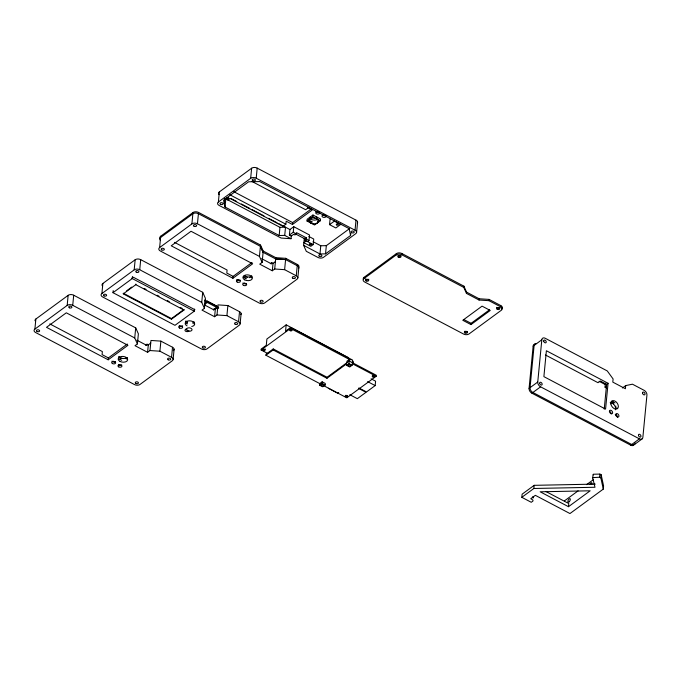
<?xml version="1.0" encoding="UTF-8"?>
<svg xmlns="http://www.w3.org/2000/svg" width="681" height="681" viewBox="0 0 681 681"><rect width="100%" height="100%" fill="white"/><g stroke="black" fill="none" stroke-linecap="round" stroke-linejoin="round"><path stroke-width="1.02" d="M34.893 329.11L35.863 319.023L68.143 295.341A3.907 2.366 5.5 0 1 73.701 295.231L135.698 327.867L138.379 333.835L137.409 343.922L135 345.684L147.59 352.315L149.999 350.545L159.907 351.209L171.552 357.338A3.907 2.366 5.5 0 1 172.284 360.76L140.005 384.442A3.907 2.366 5.5 0 1 134.455 384.552L35.633 332.532A3.907 2.366 5.5 0 1 34.893 329.11L67.172 305.428A3.907 2.366 5.5 0 1 72.731 305.318L134.727 337.955L137.409 343.922M67.172 305.428L68.143 295.341M72.731 305.318L73.701 295.231M101.903 293.537L102.874 283.449L135.153 259.767A3.907 2.366 5.5 0 1 140.712 259.657L202.708 292.294L205.39 298.261L204.419 308.34L202.01 310.11L214.592 316.733L217.001 314.971L226.909 315.626L238.554 321.764A3.907 2.366 5.5 0 1 239.295 325.186L207.015 348.868A3.907 2.366 5.5 0 1 201.457 348.978L102.635 296.959A3.907 2.366 5.5 0 1 101.903 293.537L134.183 269.855A3.907 2.366 5.5 0 1 139.733 269.744L201.738 302.381L204.419 308.34M194.46 309.097L194.255 311.191L174.983 325.331L112.986 292.694L113.191 290.6M108.194 359.798L127.943 345.31L66.304 312.809L46.504 327.331L108.194 359.798L108.373 357.908L127.304 344.024M123.278 293.869L123.346 293.239L171.493 318.58L184.023 309.395L183.964 310.025L171.433 319.21L123.278 293.869L135.808 284.675L135.868 284.045M120.214 359.534L120.384 357.763M112.986 292.694L132.259 278.563L132.463 276.46M134.183 269.855L135.153 259.767M126.887 359.398L127.058 357.636A4.767 2.886 5.5 0 1 118.886 356.486M139.733 269.744L140.712 259.657M134.727 337.955L135.698 327.867M150.714 343.105L148.305 344.875L147.045 344.211L146.926 345.471L136.855 340.168M147.59 352.315L148.305 344.875M263.189 251.042L275.779 257.673L285.705 258.32L297.359 264.458L296.269 275.796A3.907 2.366 5.5 0 1 297.01 279.227L264.73 302.9A3.907 2.366 5.5 0 1 259.172 303.011L160.35 251A3.907 2.366 5.5 0 1 159.618 247.578L160.707 236.23L192.987 212.549A3.907 2.366 5.5 0 1 198.546 212.438L260.534 245.066L263.189 251.042L263.07 252.31L275.66 258.933L285.594 259.589L297.239 265.718A3.907 2.366 5.5 0 1 298.687 268.34M149.999 350.545L150.969 340.457L160.878 341.121L172.523 347.25A3.907 2.366 5.5 0 1 173.255 350.672M159.907 351.209L160.878 341.121M171.433 319.21L171.493 318.58M171.552 357.338L172.523 347.25M173.127 359.347L174.098 349.259M159.618 247.578L191.897 223.896L192.987 212.549M185.896 320.913A4.767 2.886 5.5 0 0 187.394 322.19L187.224 323.952L185.717 323.16M296.269 275.796L284.624 269.667L274.715 269.004L272.306 270.774L259.725 264.151L262.134 262.381L259.452 256.414L197.447 223.785L198.546 212.438M193.889 323.824L194.059 322.053A4.767 2.886 5.5 0 1 193.183 322.539M201.738 302.381L202.708 292.294M204.777 304.322L207.305 302.466L207.424 301.206L216.873 306.169L216.745 307.429L213.374 309.906M308.876 236.469L313.737 239.031L313.2 244.573L305.02 240.265L306.467 239.21L306.586 237.95L296.516 232.647L296.388 233.906L294.95 234.971L293.69 234.307L291.281 236.069L291.025 238.716L281.117 238.052L219.12 205.424A3.907 2.366 5.5 0 1 218.38 202.002L219.35 191.914L251.63 168.233A3.907 2.366 5.5 0 1 257.188 168.122L356.01 220.142A3.907 2.366 5.5 0 1 357.278 223.053M224.304 203.602L224.807 198.426L227.948 200.086L230.11 198.503L282.99 226.33L285.875 224.211L286.165 221.189L292.464 224.492L312.221 210.003L307.727 207.637M284.726 235.405L279.176 235.515L225.045 207.024L225.837 198.826L279.959 227.326L285.518 227.216L284.726 235.405L291.025 238.716M214.592 316.733L215.315 309.302L217.724 307.531M217.001 314.971L217.971 304.884L227.88 305.548L239.525 311.677A3.907 2.366 5.5 0 1 240.793 314.588M226.909 315.626L227.88 305.548M232.911 278.265L252.668 263.777L191.029 231.268L171.229 245.798L232.911 278.265L233.098 276.375L252.021 262.483M218.38 202.002L250.659 178.32L251.63 168.233M238.554 321.764L239.525 311.677M240.138 323.764L241.108 313.686M244.939 277.993L245.109 276.231L247.373 277.422M304.313 238.052L303.615 245.347L306.297 251.306L317.942 257.435A3.907 2.366 5.5 0 0 323.492 257.324L355.771 233.643A3.907 2.366 5.5 0 0 355.039 230.221L256.218 178.209L257.188 168.122M251.604 277.865L251.774 276.094A4.767 2.886 5.5 0 1 244.232 275.643M259.452 256.414L260.534 245.066M262.134 262.381L263.104 252.293L260.423 246.335L198.418 213.698A3.907 2.366 5.5 0 0 192.868 213.808L160.588 237.49A3.907 2.366 5.5 0 0 160.282 240.146M267.676 353.456L261.129 350.017L261.232 349.012L266.288 345.301L266.892 338.993L286.165 324.854L348.17 357.491M275.43 261.572L273.03 263.334L271.77 262.679L271.642 263.939L261.572 258.635M272.306 270.774L273.03 263.334M319.738 383.582L319.585 385.157L322.734 386.808L325.143 385.046L325.288 383.471L322.147 381.811L319.738 383.582L265.922 355.252L266.016 354.239L273.243 348.944L327.059 377.265L349.225 361.007L376.287 375.257L376.193 376.27L346.799 397.823L323.798 385.718M274.715 269.004L275.779 257.673M279.176 235.515L279.959 227.326M265.922 355.252L273.149 349.949L273.243 348.944M284.624 269.667L285.705 258.32M291.281 236.069L289.391 235.081L289.927 229.531L293.783 226.705L309.514 234.988L308.978 240.529L307.54 241.593M292.464 224.492L292.651 222.602L311.575 208.718M289.391 235.081L293.247 232.247L293.783 226.705M286.165 324.854L285.56 331.162L290.617 327.45L352.613 360.079L352.366 362.667M290.617 327.45L290.523 328.455L261.129 350.017M297.852 277.805L298.823 267.718M305.02 240.265L305.139 239.005L306.586 237.95M307.012 221.019L307.182 219.248L312.962 215.009L320.513 218.984L320.351 220.746L314.562 224.994L307.012 221.019L312.792 216.771L312.962 215.009M309.906 218.89L310.076 217.128M310.791 223.002A4.767 2.886 5.5 0 1 311.855 218.099A4.767 2.886 5.5 0 1 318.393 221.546A4.767 2.886 5.5 0 1 310.791 223.002L310.962 221.24M316.571 218.763L316.742 216.992M317.457 222.866L317.627 221.104M350.783 233.421L350.587 235.473L325.535 253.851L319.976 253.962L320.768 245.764L313.039 241.695M325.535 253.851L326.327 245.654L349.702 228.501M329.553 224.653L334.371 221.112L340.662 224.432L335.844 227.965L329.553 224.653L330.081 219.103M319.585 385.157L321.994 383.386L322.147 381.811M273.149 349.949L326.965 378.278L327.059 377.265M355.039 230.221L356.01 220.142M356.614 232.23L357.585 222.142M376.193 376.27L352.273 363.68L352.12 365.254L349.711 367.016L346.561 365.365L346.714 363.79L326.965 378.278M346.816 362.777L346.961 361.202L349.37 359.432L290.523 328.455A1.192 0.724 5.5 0 0 290.259 328.54M346.561 365.365L348.97 363.594L349.37 359.432M363.969 278.58L364.088 277.32L396.368 253.647A3.907 2.366 5.5 0 1 401.926 253.536L463.914 286.165L466.57 292.14L466.451 293.4L479.041 300.032L488.967 300.679L500.62 306.808A3.907 2.366 5.5 0 1 501.361 310.23L469.081 333.911A3.907 2.366 5.5 0 1 463.523 334.022L364.701 282.011A3.907 2.366 5.5 0 1 363.969 278.58L396.248 254.907A3.907 2.366 5.5 0 1 401.799 254.796L463.787 287.425L466.451 293.4M358.947 387.983L366.497 391.958L375.171 385.599L375.589 381.181L371.094 378.815M396.248 254.907L396.368 253.647M401.799 254.796L401.926 253.536M463.787 287.425L463.914 286.165M470.98 324.59L490.243 310.451L482.063 306.144L462.791 320.283L470.98 324.59L471.099 323.33L489.528 309.812M479.041 300.032L479.16 298.772L466.57 292.14M488.967 300.679L489.086 299.41L479.16 298.772M500.62 306.808L500.739 305.548L489.086 299.41M634.02 444.48A3.907 2.579 53.7 0 1 630.742 445.204L531.921 393.192A3.907 2.579 53.7 0 1 529.077 388.383L533.146 346.152A3.907 2.579 53.7 0 1 535.36 344.245M593.304 474.912L593.321 474.223L599.901 474.095L601.161 474.751L603.579 485.962L603.281 489.111L569.963 513.551L535.343 495.325L530.771 498.688L532.516 499.786A1.949 1.175 5.5 0 1 532.712 501.225L531.265 502.289L521.825 497.317L522.131 494.168L534.176 485.332L595.288 484.114M639.416 438.845L540.595 386.825A3.907 2.579 53.7 0 1 537.752 382.024L541.821 339.793A3.907 2.579 53.7 0 1 545.268 338.295L607.265 370.932L613.104 378.968L612.798 382.118L625.388 388.749L625.694 385.599L632.445 384.186L644.09 390.315A3.907 2.579 53.7 0 1 646.933 395.116L642.864 437.347A3.907 2.579 53.7 0 1 639.416 438.845L630.742 445.204M521.825 497.317L533.87 488.481L534.176 485.332M568.49 506.698L590.172 490.797L540.161 491.793L568.49 506.698L568.788 503.548L545.949 491.529M592.742 477.926L593.04 474.768M606.618 388.017L605.043 387.191L605.435 383.156M604.226 409.136L606.618 384.331L608.065 383.267L546.383 350.741L543.889 376.644L605.571 409.111L608.065 383.267M603.281 489.111L600.863 477.909L599.603 477.245L599.901 474.095M600.863 477.909L601.161 474.751M615.837 406.046L615.564 408.881L616.909 407.893M131.663 278.444L133.314 277.235L194.953 309.736M126.683 290.787L131.697 287.11M309.004 207.237L305.633 209.714L252.123 181.546M125.61 358.691L127.058 357.636M145.598 345.276L147.045 344.211M204.811 303.122L207.424 301.206M249.604 277.686L251.774 276.094M270.323 263.734L271.77 262.679M192.612 323.117L194.059 322.053M306.28 240.929L303.871 242.7L310.791 246.343L313.2 244.573M338.712 392.511L337.75 393.218L328.31 388.247M533.146 346.152L541.821 339.793M529.077 388.383L537.752 382.024M531.921 393.192L540.595 386.825M605.043 387.191L606.745 385.948M622.443 387.983L625.694 385.599M612.151 403.118L613.496 402.122M634.334 444.608L642.047 438.947M564.583 500.782L578.126 490.848M586.588 484.642L593.355 479.671M320.768 245.764L326.327 245.654M599.603 477.245L592.632 477.619L594.99 487.264L533.87 488.481M275.66 258.933L285.586 259.58M233.728 191.642L292.651 222.602M285.875 224.211L229.812 194.749M312.792 216.771L320.351 220.746M309.446 220.44L312.468 222.032M606.618 384.331L600.327 381.011L598.012 382.705L545.438 354.98M599.101 381.309L605.392 384.629M463.821 319.5L471.099 323.33M231.055 198.546L236.69 201.508M241.389 203.985L249.842 208.429M251.715 209.416L263.922 215.843M268.62 218.312L277.065 222.764M278.946 223.751L289.927 229.531M293.247 232.247L296.388 233.906M306.467 239.21L308.978 240.529M295.069 233.702L305.139 239.005M611.989 401.33L615.011 402.922M610.644 402.318L613.658 403.91M303.615 245.347L319.976 253.962M243.423 277.201L246.445 278.793M174.515 242.359L227.088 270.034L226.799 273.064L233.098 276.375M237.814 279.653L239.695 280.649M244.394 283.126L246.275 284.113M348.97 363.594L352.12 365.254M367.612 381.615L375.171 385.599M204.87 300.006L218.669 307.276M204.606 300.934L206.462 301.913M215.903 306.876L218.635 308.314M207.305 302.466L216.745 307.429M215.315 309.302L214.055 308.638L213.928 309.898L204.777 305.079M358.461 388.332L366.012 392.307L357.338 398.674L349.787 394.699M132.259 278.563L194.255 311.191M144.202 288.438L146.057 289.408M157.166 295.256L159.022 296.235M167.356 300.619L169.203 301.598M180.32 307.446L182.167 308.416M135.808 284.675L183.964 310.025M321.994 383.386L325.143 385.046M185.887 321.398L187.394 322.19M118.877 356.972L121.899 358.564M118.707 358.734L121.729 360.326M49.798 323.901L102.371 351.575L102.082 354.597L108.373 357.908M113.089 361.194L114.97 362.181M260.414 246.326L263.07 252.31M350.587 235.473L349.106 228.62L259.733 181.572L248.616 181.793L223.564 200.171L225.045 207.024M35.054 320.76A3.907 2.366 5.5 0 1 35.863 319.023M115.421 361.62A1.983 1.2 5.5 0 1 112.016 361.143M121.72 364.931A1.983 1.2 5.5 0 1 118.571 364.744M532.823 496.636A1.949 1.175 5.5 0 1 533.019 498.075M589.806 484.472A1.983 0.885 -62.2 0 1 591.508 482.684A1.983 0.885 -62.2 0 1 591.746 484.514M635.152 443.008A3.907 2.579 53.7 0 1 631.704 444.497L532.882 392.486A3.907 2.579 53.7 0 1 530.039 387.676L534.108 345.446A3.907 2.579 53.7 0 1 536.322 343.539M609.342 411.315A1.983 1.311 53.7 0 1 611.18 413.886M615.241 414.584A1.983 1.311 53.7 0 1 617.471 417.198M610.21 402.624A4.767 3.15 53.7 0 1 614.373 405.11A4.767 3.15 53.7 0 1 615.343 409.792M502.186 308.17A3.907 2.366 5.5 0 1 501.48 308.97M500.739 305.548A3.907 2.366 5.5 0 1 502.289 307.872M499.905 307.54A1.592 0.962 5.5 0 1 498.339 308.28A1.592 0.962 5.5 0 1 496.764 307.344M363.279 279.057A3.907 2.366 5.5 0 1 364.088 277.32M467.515 331.451A1.592 0.962 5.5 0 1 466.059 331.962A1.592 0.962 5.5 0 1 464.587 331.281M368.804 279.201A1.592 0.962 5.5 0 1 367.025 279.925A1.592 0.962 5.5 0 1 365.663 278.759M400.981 255.758A1.592 0.962 5.5 0 1 399.517 256.26A1.592 0.962 5.5 0 1 398.053 255.579M160.401 238.886A3.907 2.366 5.5 0 1 160.707 236.23M297.359 264.458A3.907 2.366 5.5 0 1 298.636 267.369M102.567 286.105A3.907 2.366 5.5 0 1 102.874 283.449M182.687 325.79A1.983 1.2 5.5 0 1 179.282 325.858M188.935 330.694A1.983 1.2 5.5 0 1 186.883 331.621A1.983 1.2 5.5 0 1 184.985 330.353A1.983 1.2 5.5 0 1 186.705 329.212M186.892 329.706A1.983 1.2 5.5 0 1 185.581 329.17M187.045 325.85A4.767 2.886 5.5 0 1 186.713 321.398A4.767 2.886 5.5 0 1 193.94 322.411A4.767 2.886 5.5 0 1 191.761 326.505M374.61 375.657A1.192 0.724 5.5 0 1 373.511 376.04A1.192 0.724 5.5 0 1 372.413 375.52M374.235 374.78A1.192 0.724 5.5 0 1 374.448 374.933M347.625 395.448A1.192 0.724 5.5 0 1 346.527 395.831A1.192 0.724 5.5 0 1 345.429 395.32M352.443 360.939A2.784 1.685 5.5 0 1 352.962 363.339M350.289 359.5A1.192 0.724 5.5 0 1 350.936 359.926M292.166 329.323A1.192 0.724 5.5 0 1 290.991 329.885A1.192 0.724 5.5 0 1 289.808 329.187M291.145 328.455A1.192 0.724 5.5 0 1 291.715 328.634M265.19 348.927A1.192 0.724 5.5 0 1 264.168 349.676A1.192 0.724 5.5 0 1 262.832 348.978M191.897 223.896A3.907 2.366 5.5 0 1 197.447 223.785M240.146 280.087A1.983 1.2 5.5 0 1 236.741 279.61M246.071 283.594A1.983 1.2 5.5 0 1 243.032 282.921M250.659 178.32A3.907 2.366 5.5 0 1 256.218 178.209M219.052 194.57A3.907 2.366 5.5 0 1 219.35 191.914M319.27 212.242A1.983 1.2 5.5 0 1 318.291 214.072A1.983 1.2 5.5 0 1 315.712 212.71A1.983 1.2 5.5 0 1 318.453 211.817M318.64 212.157A1.983 1.2 5.5 0 1 316.044 211.348M325.952 216.158A1.983 1.2 5.5 0 1 323.909 217.401A1.983 1.2 5.5 0 1 322.053 215.817A1.983 1.2 5.5 0 1 324.743 215.128M325.561 215.562A1.983 1.2 5.5 0 1 325.816 215.851M324.428 215.519A1.983 1.2 5.5 0 1 322.598 214.949M317.806 219.214A4.767 2.886 5.5 0 1 309.642 218.065M37.08 331.477A1.592 0.962 5.5 0 0 39.609 330.992A1.592 0.962 5.5 0 0 37.429 329.842A1.592 0.962 5.5 0 0 37.08 331.477M69.36 307.795A1.592 0.962 5.5 0 0 71.888 307.31A1.592 0.962 5.5 0 0 69.709 306.161A1.592 0.962 5.5 0 0 69.36 307.795M135.894 383.488A1.592 0.962 5.5 0 0 138.43 383.003A1.592 0.962 5.5 0 0 136.251 381.854A1.592 0.962 5.5 0 0 135.894 383.488M168.173 359.806A1.592 0.962 5.5 0 0 170.71 359.321A1.592 0.962 5.5 0 0 168.53 358.172A1.592 0.962 5.5 0 0 168.173 359.806M112.459 363.569A1.983 1.2 5.5 0 0 115.634 362.956A1.983 1.2 5.5 0 0 112.91 361.526A1.983 1.2 5.5 0 0 112.459 363.569M118.758 366.88A1.983 1.2 5.5 0 0 121.925 366.276A1.983 1.2 5.5 0 0 119.201 364.837A1.983 1.2 5.5 0 0 118.758 366.88M120.035 361.424A4.767 2.886 5.5 0 0 127.645 359.96A4.767 2.886 5.5 0 0 121.099 356.521A4.767 2.886 5.5 0 0 120.035 361.424M569.265 501.693A1.983 0.885 -62.2 0 0 570.057 498.662A1.983 0.885 -62.2 0 0 567.971 500.841A1.983 0.885 -62.2 0 0 569.265 501.693M539.65 383.36A1.592 1.047 53.7 0 0 541.701 385.037A1.592 1.047 53.7 0 0 541.344 382.628A1.592 1.047 53.7 0 0 539.65 383.36M543.719 341.13A1.592 1.047 53.7 0 0 545.77 342.807A1.592 1.047 53.7 0 0 545.404 340.398A1.592 1.047 53.7 0 0 543.719 341.13M638.472 435.38A1.592 1.047 53.7 0 0 640.523 437.057A1.592 1.047 53.7 0 0 640.157 434.648A1.592 1.047 53.7 0 0 638.472 435.38M642.532 393.15A1.592 1.047 53.7 0 0 644.592 394.827A1.592 1.047 53.7 0 0 644.226 392.418A1.592 1.047 53.7 0 0 642.532 393.15M609.486 411.605A1.983 1.311 53.7 0 0 612.057 413.69A1.983 1.311 53.7 0 0 611.606 410.686A1.983 1.311 53.7 0 0 609.486 411.605M615.786 414.916A1.983 1.311 53.7 0 0 618.348 417.01A1.983 1.311 53.7 0 0 617.897 413.997A1.983 1.311 53.7 0 0 615.786 414.916M610.84 403.901A4.767 3.15 53.7 0 0 616.995 408.923A4.767 3.15 53.7 0 0 615.913 401.705A4.767 3.15 53.7 0 0 610.84 403.901M464.97 332.966A1.592 0.962 5.5 0 0 467.507 332.481A1.592 0.962 5.5 0 0 465.327 331.332A1.592 0.962 5.5 0 0 464.97 332.966M497.249 309.285A1.592 0.962 5.5 0 0 499.786 308.799A1.592 0.962 5.5 0 0 497.607 307.65A1.592 0.962 5.5 0 0 497.249 309.285M366.148 280.947A1.592 0.962 5.5 0 0 368.685 280.461A1.592 0.962 5.5 0 0 366.506 279.312A1.592 0.962 5.5 0 0 366.148 280.947M398.428 257.265A1.592 0.962 5.5 0 0 400.964 256.78A1.592 0.962 5.5 0 0 398.785 255.63A1.592 0.962 5.5 0 0 398.428 257.265M104.082 295.894A1.592 0.962 5.5 0 0 106.619 295.409A1.592 0.962 5.5 0 0 104.44 294.26A1.592 0.962 5.5 0 0 104.082 295.894M136.362 272.221A1.592 0.962 5.5 0 0 138.898 271.728A1.592 0.962 5.5 0 0 136.719 270.587A1.592 0.962 5.5 0 0 136.362 272.221M202.904 347.914A1.592 0.962 5.5 0 0 205.441 347.429A1.592 0.962 5.5 0 0 203.261 346.28A1.592 0.962 5.5 0 0 202.904 347.914M235.183 324.233A1.592 0.962 5.5 0 0 237.72 323.747A1.592 0.962 5.5 0 0 235.541 322.598A1.592 0.962 5.5 0 0 235.183 324.233M179.469 327.995A1.983 1.2 5.5 0 0 182.636 327.382A1.983 1.2 5.5 0 0 179.912 325.952A1.983 1.2 5.5 0 0 179.469 327.995M345.71 396.648A1.192 0.724 5.5 0 0 347.608 396.282A1.192 0.724 5.5 0 0 345.974 395.423A1.192 0.724 5.5 0 0 345.71 396.648M372.686 376.848A1.192 0.724 5.5 0 0 374.593 376.482A1.192 0.724 5.5 0 0 372.958 375.623A1.192 0.724 5.5 0 0 372.686 376.848M321.636 385.633A1.192 0.724 5.5 0 0 323.543 385.267A1.192 0.724 5.5 0 0 321.909 384.407A1.192 0.724 5.5 0 0 321.636 385.633M348.621 365.833A1.192 0.724 5.5 0 0 350.519 365.476A1.192 0.724 5.5 0 0 348.885 364.607A1.192 0.724 5.5 0 0 348.621 365.833M263.189 350.494A1.192 0.724 5.5 0 0 265.088 350.128A1.192 0.724 5.5 0 0 263.453 349.268A1.192 0.724 5.5 0 0 263.189 350.494M290.166 330.702A1.192 0.724 5.5 0 0 292.072 330.336A1.192 0.724 5.5 0 0 290.438 329.476A1.192 0.724 5.5 0 0 290.166 330.702M161.797 249.936A1.592 0.962 5.5 0 0 164.334 249.45A1.592 0.962 5.5 0 0 162.155 248.301A1.592 0.962 5.5 0 0 161.797 249.936M194.076 226.254A1.592 0.962 5.5 0 0 196.613 225.769A1.592 0.962 5.5 0 0 194.434 224.619A1.592 0.962 5.5 0 0 194.076 226.254M260.619 301.955A1.592 0.962 5.5 0 0 263.155 301.47A1.592 0.962 5.5 0 0 260.976 300.321A1.592 0.962 5.5 0 0 260.619 301.955M292.898 278.274A1.592 0.962 5.5 0 0 295.435 277.788A1.592 0.962 5.5 0 0 293.256 276.639A1.592 0.962 5.5 0 0 292.898 278.274M237.184 282.028A1.983 1.2 5.5 0 0 240.35 281.423A1.983 1.2 5.5 0 0 237.626 279.985A1.983 1.2 5.5 0 0 237.184 282.028M243.475 285.348A1.983 1.2 5.5 0 0 246.65 284.735A1.983 1.2 5.5 0 0 243.926 283.305A1.983 1.2 5.5 0 0 243.475 285.348M244.76 279.882A4.767 2.886 5.5 0 0 252.362 278.427A4.767 2.886 5.5 0 0 245.824 274.979A4.767 2.886 5.5 0 0 244.76 279.882M252.847 180.678A1.592 0.962 5.5 0 0 255.375 180.193A1.592 0.962 5.5 0 0 253.196 179.043A1.592 0.962 5.5 0 0 252.847 180.678M220.567 204.36A1.592 0.962 5.5 0 0 223.096 203.874A1.592 0.962 5.5 0 0 220.916 202.725A1.592 0.962 5.5 0 0 220.567 204.36M351.66 232.698A1.592 0.962 5.5 0 0 354.197 232.212A1.592 0.962 5.5 0 0 352.017 231.063A1.592 0.962 5.5 0 0 351.66 232.698M319.38 256.379A1.592 0.962 5.5 0 0 321.917 255.894A1.592 0.962 5.5 0 0 319.738 254.745A1.592 0.962 5.5 0 0 319.38 256.379M336.703 224.951A1.03 0.621 5.5 0 0 338.346 224.636A1.03 0.621 5.5 0 0 336.933 223.896A1.03 0.621 5.5 0 0 336.703 224.951M309.719 244.751A1.03 0.621 5.5 0 0 311.37 244.428A1.03 0.621 5.5 0 0 309.957 243.687A1.03 0.621 5.5 0 0 309.719 244.751M227.199 198.656A1.03 0.621 5.5 0 0 228.842 198.341A1.03 0.621 5.5 0 0 227.428 197.592A1.03 0.621 5.5 0 0 227.199 198.656M187.573 330.762A2.784 1.685 5.5 0 0 192.016 329.91A2.784 1.685 5.5 0 0 188.194 327.901A2.784 1.685 5.5 0 0 187.573 330.762"/></g></svg>
